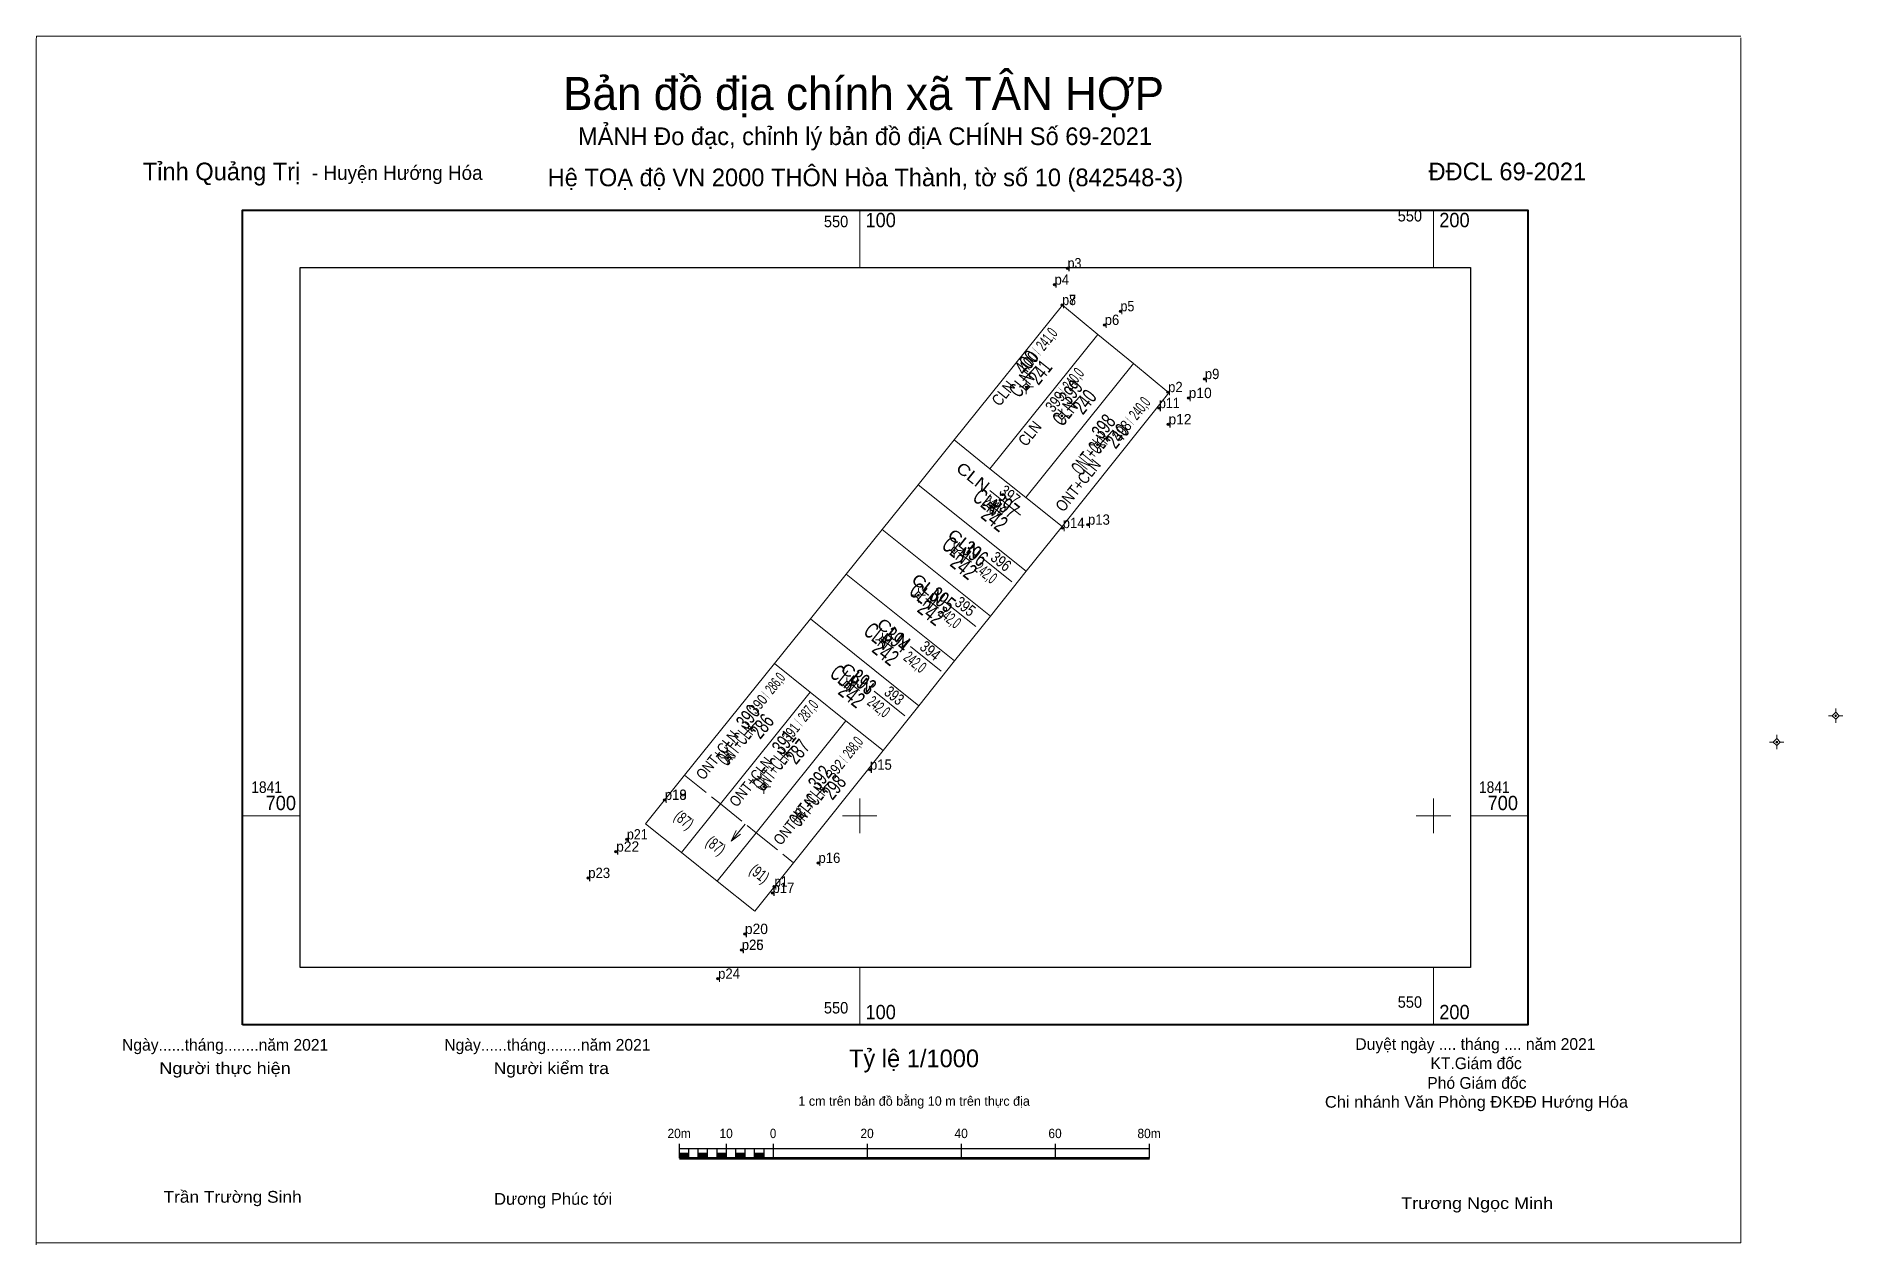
# Model space of a CAD drawing. Header units: metres. Extents: x 549956 to 550271, y 1841625 to 1841836.
import ezdxf
from ezdxf.enums import TextEntityAlignment as Align

# ---------------------------------------------------------------- set-up
doc = ezdxf.new("R2010")
doc.units = ezdxf.units.M
doc.header["$LTSCALE"] = 0.8
doc.header["$PDMODE"] = 32
doc.header["$PDSIZE"] = 0.4
doc.linetypes.add('LONG_DASHED', pattern=[7.5, 6, -1.5])
for name, color, linetype, lineweight in [('1', 7, 'Continuous', 25), ('10', 7, 'Continuous', 13), ('11', 7, 'Continuous', 13), ('13', 7, 'Continuous', 13), ('17', 7, 'Continuous', 13), ('29', 7, 'Continuous', 13), ('50', 7, 'LONG_DASHED', 13), ('63', 7, 'Continuous', 13)]:
    doc.layers.add(name, color=color, linetype=linetype, lineweight=lineweight)
for name, color, linetype in [('12', 7, 'Continuous'), ('18', 7, 'Continuous'), ('2', 7, 'Continuous'), ('7', 7, 'Continuous')]:
    doc.layers.add(name, color=color, linetype=linetype)

msp = doc.modelspace()

# ---------------------------------------------------------------- hatches: boundary and pattern name
at = {"layer": '1'}
for points in [[(550068.58, 1841640.36), (550070.22, 1841640.36), (550070.22, 1841641.18), (550068.58, 1841641.18)], [(550071.86, 1841640.36), (550073.5, 1841640.36), (550073.5, 1841641.18), (550071.86, 1841641.18)], [(550075.14, 1841640.36), (550076.77, 1841640.36), (550076.77, 1841641.18), (550075.14, 1841641.18)], [(550078.41, 1841640.36), (550080.05, 1841640.36), (550080.05, 1841641.18), (550078.41, 1841641.18)], [(550081.69, 1841640.36), (550083.33, 1841640.36), (550083.33, 1841641.18), (550081.69, 1841641.18)]]:
    msp.add_hatch(color=256, dxfattribs=at).paths.add_polyline_path(points)
at = {"layer": '11'}
for points in [[(550129.1597, 1841774.76, 1), (550128.8597, 1841774.76, 1)], [(550135.3798, 1841769.72, 1), (550135.0798, 1841769.72, 1)], [(550141.5897, 1841764.65, 1), (550141.2897, 1841764.65, 1)], [(550122.8898, 1841754.08, 1), (550122.5898, 1841754.08, 1)], [(550116.6398, 1841746.27, 1), (550116.3398, 1841746.27, 1)], [(550110.3798, 1841738.46, 1), (550110.0798, 1841738.46, 1)], [(550104.1298, 1841730.66, 1), (550103.8298, 1841730.66, 1)], [(550097.8798, 1841722.86, 1), (550097.5798, 1841722.86, 1)], [(550270.2374, 1841717.4538, 1), (550269.9374, 1841717.4538, 1)], [(550259.9654, 1841712.8662, 1), (550259.6654, 1841712.8662, 1)], [(550077.1798, 1841710.1, 1), (550076.8797, 1841710.1, 1)], [(550083.4198, 1841705.09, 1), (550083.1197, 1841705.09, 1)], [(550089.7698, 1841699.96, 1), (550089.4698, 1841699.96, 1)]]:
    msp.add_hatch(color=256, dxfattribs=at).paths.add_polyline_path(points)

# ---------------------------------------------------------------- linework, layer by layer
at = {"layer": '1', "lineweight": 13}
msp.add_line((549956.56, 1841835.92), (550253.56, 1841835.92), dxfattribs=at)
at = {"layer": '1'}
for p, q in [((550068.58, 1841640.36), (550068.58, 1841642.82)), ((550068.58, 1841642), (550150.48, 1841642)), ((550070.22, 1841640.36), (550070.22, 1841642)), ((550071.86, 1841640.36), (550071.86, 1841642)), ((550073.5, 1841640.36), (550073.5, 1841642)), ((550075.14, 1841640.36), (550075.14, 1841642)), ((550076.77, 1841640.36), (550076.77, 1841642.82)), ((550078.41, 1841640.36), (550078.41, 1841642)), ((550080.05, 1841640.36), (550080.05, 1841642)), ((550081.69, 1841640.36), (550081.69, 1841642)), ((550083.33, 1841640.36), (550083.33, 1841642)), ((550084.96, 1841640.36), (550084.96, 1841642.82)), ((550101.34, 1841640.36), (550101.34, 1841642.82)), ((550117.72, 1841640.36), (550117.72, 1841642.82)), ((550134.1, 1841640.36), (550134.1, 1841642.82)), ((550150.48, 1841640.36), (550150.48, 1841642.82))]:
    msp.add_line(p, q, dxfattribs=at)
at = {"layer": '1', "lineweight": 53}
msp.add_line((550068.58, 1841640.36), (550150.48, 1841640.36), dxfattribs=at)
at = {"layer": '1', "lineweight": 13}
for points in [[(549956.47, 1841625.22), (549956.47, 1841835.22), (549956.56, 1841835.92)], [(550253.56, 1841835.6), (550253.56, 1841625.6), (549956.56, 1841625.6)]]:
    msp.add_lwpolyline(points, dxfattribs=at)
at = {"layer": '1'}
msp.add_lwpolyline([(550002.46, 1841673.55), (550002.46, 1841795.61), (550206.42, 1841795.61), (550206.42, 1841673.55)], close=True, dxfattribs=at)
msp.add_lwpolyline([(550002.46, 1841673.55), (550002.46, 1841795.61), (550206.42, 1841795.61), (550206.42, 1841673.55)], close=True, dxfattribs=at)
at = {"layer": '1', "lineweight": 13}
for points in [[(550068.58, 1841640.36), (550070.22, 1841640.36), (550070.22, 1841641.18), (550068.58, 1841641.18)], [(550071.86, 1841640.36), (550073.5, 1841640.36), (550073.5, 1841641.18), (550071.86, 1841641.18)], [(550075.14, 1841640.36), (550076.77, 1841640.36), (550076.77, 1841641.18), (550075.14, 1841641.18)], [(550078.41, 1841640.36), (550080.05, 1841640.36), (550080.05, 1841641.18), (550078.41, 1841641.18)], [(550081.69, 1841640.36), (550083.33, 1841640.36), (550083.33, 1841641.18), (550081.69, 1841641.18)]]:
    msp.add_lwpolyline(points, close=True, dxfattribs=at)
at = {"layer": '10'}
for p, q in [((550122.7, 1841760.51), (550141.51, 1841783.93)), ((550128.94, 1841755.51), (550147.69, 1841778.85)), ((550116.46, 1841765.52), (550122.7, 1841760.51)), ((550122.7, 1841760.51), (550128.94, 1841755.51)), ((550110.19, 1841757.73), (550129.02, 1841742.63)), ((550128.94, 1841755.51), (550135.26, 1841750.45)), ((550103.93, 1841749.93), (550122.78, 1841734.81)), ((550097.66, 1841742.14), (550116.54, 1841727)), ((550091.4, 1841734.34), (550110.3, 1841719.18)), ((550085.13, 1841726.55), (550091.37, 1841721.55)), ((550091.37, 1841721.55), (550097.61, 1841716.54)), ((550097.61, 1841716.54), (550104.06, 1841711.37))]:
    msp.add_line(p, q, dxfattribs=at)
msp.add_lwpolyline([(550153.87, 1841773.76), (550135.26, 1841750.45), (550129.02, 1841742.63), (550122.78, 1841734.81), (550116.54, 1841727), (550110.3, 1841719.18), (550104.06, 1841711.37), (550088.47, 1841691.83), (550081.72, 1841683.38), (550075.17, 1841688.63), (550068.93, 1841693.64), (550062.69, 1841698.64), (550069.47, 1841707.07), (550085.13, 1841726.55), (550091.4, 1841734.34), (550097.66, 1841742.14), (550103.93, 1841749.93), (550110.19, 1841757.73), (550116.46, 1841765.52), (550135.33, 1841789.01), (550141.51, 1841783.93), (550147.69, 1841778.85)], close=True, dxfattribs=at)
for points in [[(550068.93, 1841693.64), (550075.71, 1841702.07), (550091.37, 1841721.55)], [(550075.17, 1841688.63), (550081.95, 1841697.06), (550097.61, 1841716.54)]]:
    msp.add_lwpolyline(points, dxfattribs=at)
at = {"layer": '11'}
for p, q in [((550129.01, 1841776.01), (550129.01, 1841775.39)), ((550128.39, 1841774.76), (550127.76, 1841774.76)), ((550129.01, 1841774.13), (550129.01, 1841773.51)), ((550130.26, 1841774.76), (550129.63, 1841774.76)), ((550134.61, 1841769.72), (550133.98, 1841769.72)), ((550135.23, 1841770.97), (550135.23, 1841770.35)), ((550136.48, 1841769.72), (550135.85, 1841769.72)), ((550135.23, 1841769.09), (550135.23, 1841768.47)), ((550140.81, 1841764.65), (550140.19, 1841764.65)), ((550141.44, 1841765.9), (550141.44, 1841765.27)), ((550141.44, 1841764.03), (550141.44, 1841763.4)), ((550142.69, 1841764.65), (550142.06, 1841764.65)), ((550122.11, 1841754.08), (550121.49, 1841754.08)), ((550122.74, 1841755.33), (550122.74, 1841754.71)), ((550122.74, 1841753.45), (550122.74, 1841752.83)), ((550123.99, 1841754.08), (550123.37, 1841754.08)), ((550116.49, 1841747.52), (550116.49, 1841746.89)), ((550115.87, 1841746.27), (550115.24, 1841746.27)), ((550116.49, 1841745.65), (550116.49, 1841745.02)), ((550117.74, 1841746.27), (550117.11, 1841746.27)), ((550109.61, 1841738.46), (550108.98, 1841738.46)), ((550110.23, 1841739.71), (550110.23, 1841739.09)), ((550110.23, 1841737.83), (550110.23, 1841737.21)), ((550111.48, 1841738.46), (550110.85, 1841738.46)), ((550103.98, 1841731.91), (550103.98, 1841731.29)), ((550103.35, 1841730.66), (550102.73, 1841730.66)), ((550103.98, 1841730.03), (550103.98, 1841729.41)), ((550105.23, 1841730.66), (550104.61, 1841730.66)), ((550097.11, 1841722.86), (550096.48, 1841722.86)), ((550097.73, 1841724.11), (550097.73, 1841723.49)), ((550097.73, 1841722.23), (550097.73, 1841721.61)), ((550098.98, 1841722.86), (550098.35, 1841722.86)), ((550269.46, 1841717.45), (550268.84, 1841717.45)), ((550270.09, 1841718.7), (550270.09, 1841718.08)), ((550270.09, 1841716.83), (550270.09, 1841716.2)), ((550271.34, 1841717.45), (550270.71, 1841717.45)), ((550259.19, 1841712.87), (550258.57, 1841712.87)), ((550259.82, 1841714.12), (550259.82, 1841713.49)), ((550261.07, 1841712.87), (550260.44, 1841712.87)), ((550076.41, 1841710.1), (550075.78, 1841710.1)), ((550077.03, 1841711.35), (550077.03, 1841710.73)), ((550077.03, 1841709.47), (550077.03, 1841708.85)), ((550078.28, 1841710.1), (550077.65, 1841710.1)), ((550259.82, 1841712.24), (550259.82, 1841711.62)), ((550083.27, 1841706.34), (550083.27, 1841705.71)), ((550082.65, 1841705.09), (550082.02, 1841705.09)), ((550083.27, 1841704.47), (550083.27, 1841703.84)), ((550084.52, 1841705.09), (550083.89, 1841705.09)), ((550088.99, 1841699.96), (550088.37, 1841699.96)), ((550089.62, 1841701.21), (550089.62, 1841700.59)), ((550090.87, 1841699.96), (550090.25, 1841699.96)), ((550089.62, 1841699.33), (550089.62, 1841698.71))]:
    msp.add_line(p, q, dxfattribs=at)
for points in [[(550129.01, 1841775.39), (550128.39, 1841774.76), (550129.01, 1841774.13), (550129.63, 1841774.76)], [(550135.23, 1841770.35), (550134.61, 1841769.72), (550135.23, 1841769.09), (550135.85, 1841769.72)], [(550141.44, 1841765.27), (550140.81, 1841764.65), (550141.44, 1841764.03), (550142.06, 1841764.65)], [(550122.74, 1841754.71), (550122.11, 1841754.08), (550122.74, 1841753.45), (550123.37, 1841754.08)], [(550116.49, 1841746.89), (550115.87, 1841746.27), (550116.49, 1841745.65), (550117.11, 1841746.27)], [(550110.23, 1841739.09), (550109.61, 1841738.46), (550110.23, 1841737.83), (550110.85, 1841738.46)], [(550103.98, 1841731.29), (550103.35, 1841730.66), (550103.98, 1841730.03), (550104.61, 1841730.66)], [(550097.73, 1841723.49), (550097.11, 1841722.86), (550097.73, 1841722.23), (550098.35, 1841722.86)], [(550270.09, 1841718.08), (550269.46, 1841717.45), (550270.09, 1841716.83), (550270.71, 1841717.45)], [(550259.82, 1841713.49), (550259.19, 1841712.87), (550259.82, 1841712.24), (550260.44, 1841712.87)], [(550077.03, 1841710.73), (550076.41, 1841710.1), (550077.03, 1841709.47), (550077.65, 1841710.1)], [(550083.27, 1841705.71), (550082.65, 1841705.09), (550083.27, 1841704.47), (550083.89, 1841705.09)], [(550089.62, 1841700.59), (550088.99, 1841699.96), (550089.62, 1841699.33), (550090.25, 1841699.96)]]:
    msp.add_lwpolyline(points, close=True, dxfattribs=at)
for centre in [(550129.0097, 1841774.76), (550135.2298, 1841769.72), (550141.4397, 1841764.65), (550122.7398, 1841754.08), (550116.4898, 1841746.27), (550110.2298, 1841738.46), (550103.9798, 1841730.66), (550097.7298, 1841722.86), (550270.0874, 1841717.4538), (550259.8154, 1841712.8662), (550077.0297, 1841710.1), (550083.2697, 1841705.09), (550089.6198, 1841699.96)]:
    msp.add_circle(centre, 0.15, dxfattribs=at)
at = {"layer": '13'}
msp.add_line((550077.59, 1841695.58), (550080.05, 1841698.58), dxfattribs=at)
msp.add_lwpolyline([(550079.24, 1841696.81), (550077.59, 1841695.58), (550078.47, 1841697.45)], dxfattribs=at)
at = {"layer": '17'}
for p, q in [((550130.61, 1841778.28), (550128.41, 1841775.88)), ((550138.35, 1841773.1), (550136.15, 1841770.7)), ((550144.06, 1841767.14), (550141.86, 1841764.74)), ((550122.61, 1841754.27), (550124.85, 1841752.56)), ((550117.22, 1841745.92), (550119.46, 1841744.21)), ((550111.51, 1841737.91), (550113.75, 1841736.2)), ((550103.62, 1841730.92), (550105.86, 1841729.21)), ((550097.71, 1841723.56), (550099.95, 1841721.85)), ((550082.1, 1841716.55), (550079.91, 1841714.15)), ((550088.35, 1841712.13), (550086.15, 1841709.72)), ((550094.68, 1841705.93), (550092.49, 1841703.52))]:
    msp.add_line(p, q, dxfattribs=at)
at = {"layer": '29'}
for p, q in [((550122.65, 1841756.71), (550128, 1841752.42)), ((550121.18, 1841745.08), (550126.53, 1841740.79)), ((550114.89, 1841737.28), (550120.24, 1841732.99)), ((550108.84, 1841729.53), (550114.19, 1841725.23)), ((550102.51, 1841721.75), (550107.86, 1841717.45))]:
    msp.add_line(p, q, dxfattribs=at)
at = {"layer": '50'}
for p, q in [((550069.47, 1841707.07), (550075.71, 1841702.07)), ((550075.71, 1841702.07), (550081.95, 1841697.06)), ((550081.95, 1841697.06), (550088.47, 1841691.83))]:
    msp.add_line(p, q, dxfattribs=at)
at = {"layer": '63'}
for p, q in [((550100, 1841795.61), (550100, 1841805.61)), ((550200, 1841795.61), (550200, 1841805.61)), ((550100, 1841697), (550100, 1841703)), ((550200, 1841697), (550200, 1841703)), ((549992.46, 1841700), (550002.46, 1841700)), ((550097, 1841700), (550103, 1841700)), ((550197, 1841700), (550203, 1841700)), ((550206.42, 1841700), (550216.42, 1841700)), ((550100, 1841663.55), (550100, 1841673.55)), ((550200, 1841663.55), (550200, 1841673.55))]:
    msp.add_line(p, q, dxfattribs=at)
at = {"layer": '63', "lineweight": 40}
msp.add_lwpolyline([(549992.46, 1841663.55), (549992.46, 1841805.61), (550216.42, 1841805.61), (550216.42, 1841663.55)], close=True, dxfattribs=at)
at = {"layer": '63', "lineweight": 25}
msp.add_lwpolyline([(550002.46, 1841673.55), (550002.46, 1841795.61), (550206.42, 1841795.61), (550206.42, 1841673.55)], close=True, dxfattribs=at)
at = {"layer": '7'}
for p in [(550136.23, 1841795.44), (550133.95, 1841792.59), (550135.29, 1841789.04), (550135.29, 1841789.03), (550145.45, 1841787.95), (550142.69, 1841785.57), (550160.14, 1841776.14), (550153.74, 1841773.86), (550157.33, 1841772.83), (550152.15, 1841771.07), (550153.81, 1841768.25), (550135.37, 1841750.15), (550139.78, 1841750.75), (550101.78, 1841708.04), (550066.03, 1841702.79), (550066.03, 1841702.78), (550057.55, 1841693.76), (550059.43, 1841695.89), (550092.81, 1841691.79), (550052.69, 1841689.16), (550085.14, 1841687.67), (550084.8, 1841686.56), (550079.99, 1841679.4), (550079.43, 1841676.61), (550079.45, 1841676.63), (550075.32, 1841671.6)]:
    msp.add_point(p, dxfattribs=at)

# ---------------------------------------------------------------- texts
at = {"layer": '1'}
for s, height, p in [('Bản đồ địa chính xã TÂN HỢP', 5.74, (550100.67, 1841823.05)), ('MẢNH Đo đạc, chỉnh lý bản đồ địA CHÍNH Số 69-2021', 3.08, (550100.92, 1841816.93)), ('Hệ TOẠ độ VN 2000 THÔN Hòa Thành, tờ số 10 (842548-3)', 3.08, (550100.995, 1841809.75)), ('Ngày......tháng........năm 2021', 2.04, (549989.41, 1841659.07)), ('Ngày......tháng........năm 2021', 2.04, (550045.57, 1841659.07)), ('Tỷ lệ 1/1000', 3.08, (550109.465, 1841656.19)), ('Duyệt ngày .... tháng .... năm 2021', 2.04, (550207.305, 1841659.21)), ('KT.Giám đốc', 2.04, (550207.425, 1841655.85)), ('Phó Giám đốc', 2.04, (550207.555, 1841652.43)), ('1 cm trên bản đồ bằng 10 m trên thực địa', 1.64, (550109.48, 1841649.47))]:
    msp.add_text(s, height=height, dxfattribs=at).set_placement(p, align=Align.CENTER)
for s, height, p in [('Tỉnh Quảng Trị ', 3.078, (549975.06, 1841810.79)), ('- Huyện Hướng Hóa', 2.456, (550004.54, 1841810.87))]:
    msp.add_text(s, height=height, dxfattribs=at).set_placement(p)
msp.add_text('ĐĐCL 69-2021', height=3.08, dxfattribs=at).set_placement((550226.6, 1841810.79), align=Align.RIGHT)
for s, height, width, p in [('Người thực hiện', 2.047, 1.15, (549989.39, 1841654.99)), ('Người kiểm tra', 2.047, 1.1, (550046.26, 1841654.99)), ('Chi nhánh Văn Phòng ĐKĐĐ Hướng Hóa', 2.04, 1.05, (550207.495, 1841649.13)), ('20m', 1.638, 0.95, (550068.525, 1841643.83)), ('10', 1.638, 0.95, (550076.72, 1841643.83)), ('0', 1.638, 0.9, (550084.905, 1841643.83)), ('20', 1.638, 0.95, (550101.28, 1841643.83)), ('40', 1.638, 0.95, (550117.68, 1841643.83)), ('60', 1.638, 0.95, (550134.04, 1841643.83)), ('80m', 1.638, 0.95, (550150.425, 1841643.83)), ('Trần Trường Sinh', 2.047, 1.1, (549990.71, 1841632.57)), ('Dương Phúc tới', 2.05, 1.05, (550046.57, 1841632.21)), ('Trương Ngọc Minh', 2.04, 1.15, (550207.6, 1841631.47))]:
    msp.add_text(s, height=height, dxfattribs=dict(at, width=width)).set_placement(p, align=Align.CENTER)
at = {"layer": '12'}
for s, width, p in [('p4', 0.95, (550133.95, 1841792.59)), ('p3', 0.9, (550136.23, 1841795.44)), ('p8', 0.9, (550135.29, 1841789.03)), ('p7', 0.9, (550135.29, 1841789.04)), ('p5', 0.9, (550145.45, 1841787.95)), ('p6', 0.95, (550142.69, 1841785.57)), ('p2', 0.95, (550153.74, 1841773.86)), ('p9', 0.95, (550160.14, 1841776.14)), ('p11', 0.9, (550152.15, 1841771.07)), ('p14', 0.95, (550135.37, 1841750.16)), ('p13', 0.95, (550139.78, 1841750.75)), ('p15', 0.95, (550101.78, 1841708.04)), ('p18', 0.95, (550066.03, 1841702.79)), ('p19', 0.95, (550066.03, 1841702.78)), ('p21', 0.9, (550059.43, 1841695.89)), ('p16', 0.95, (550092.81, 1841691.79)), ('p23', 0.95, (550052.69, 1841689.16)), ('p17', 0.95, (550084.8, 1841686.56)), ('p1', 0.85, (550085.14, 1841687.66)), ('p26', 0.95, (550079.43, 1841676.61)), ('p25', 0.95, (550079.45, 1841676.64)), ('p24', 0.95, (550075.32, 1841671.6))]:
    msp.add_text(s, height=1.8, dxfattribs=dict(at, width=width)).set_placement(p)
for s, p in [('p10', (550157.33, 1841772.83)), ('p12', (550153.81, 1841768.24)), ('p22', (550057.55, 1841693.76)), ('p20', (550079.99, 1841679.4))]:
    msp.add_text(s, height=1.8, dxfattribs=at).set_placement(p)
at = {"layer": '18', "width": 0.7}
for s, rotation, p in [('(87)', 321.13, (550068.7774, 1841698.5481)), ('(87)', 322.731, (550074.3345, 1841694.0598)), ('(91)', 322.29, (550081.9383, 1841689.1607))]:
    msp.add_text(s, height=2, rotation=rotation, dxfattribs=at).set_placement(p, align=Align.CENTER)
at = {"layer": '2'}
for s, height, rotation, width, p in [('400', 2.618, 51.204, 0.7, (550131.3303, 1841779.8097)), ('241', 2.618, 51.204, 0.7, (550133.7299, 1841778.1297)), ('CLN', 2.618, 51.204, 0.65, (550130.6442, 1841776.2597)), ('399', 2.618, 51.204, 0.7, (550139.0723, 1841774.6397)), ('CLN', 2.618, 51.204, 0.65, (550138.1942, 1841771.2597)), ('240', 2.618, 51.204, 0.7, (550141.4703, 1841772.9697)), ('398', 2.618, 51.204, 0.7, (550144.7681, 1841768.6597)), ('ONT+CLN', 2.618, 51.204, 0.5, (550143.8269, 1841765.5597)), ('240', 2.618, 51.204, 0.7, (550147.1803, 1841767.0097)), ('CLN', 2.8, 321.27, 0.65, (550123.2682, 1841752.0856)), ('242', 2.8, 321.27, 0.7, (550124.3482, 1841749.3206)), ('397', 2.8, 321.27, 0.7, (550126.3382, 1841751.6228)), ('CLN', 2.8, 321.27, 0.65, (550117.8782, 1841743.7436)), ('396', 2.8, 321.27, 0.7, (550120.9582, 1841743.2767)), ('242', 2.8, 321.27, 0.7, (550118.9682, 1841740.9706)), ('CLN', 2.8, 321.27, 0.65, (550112.1782, 1841735.7256)), ('242', 2.8, 321.27, 0.7, (550113.2582, 1841732.9606)), ('395', 2.8, 321.27, 0.7, (550115.2582, 1841735.2428)), ('CLN', 2.8, 321.27, 0.65, (550104.2682, 1841728.7436)), ('394', 2.8, 321.27, 0.7, (550107.3482, 1841728.2607)), ('242', 2.8, 321.27, 0.7, (550105.3582, 1841725.9706)), ('CLN', 2.8, 321.27, 0.65, (550098.3782, 1841721.3756)), ('393', 2.8, 321.27, 0.7, (550101.4582, 1841720.9008)), ('242', 2.8, 321.27, 0.7, (550099.4582, 1841718.6106)), ('390', 2.62, 51.204, 0.7, (550082.8212, 1841718.0584)), ('ONT+CLN', 2.618, 51.204, 0.5, (550082.0469, 1841714.8997)), ('286', 2.618, 51.204, 0.7, (550085.2403, 1841716.4197)), ('391', 2.62, 51.204, 0.7, (550089.0789, 1841713.6484)), ('287', 2.618, 51.204, 0.7, (550091.4862, 1841711.9897)), ('ONT+CLN', 2.618, 51.204, 0.5, (550088.2969, 1841710.4697)), ('392', 2.62, 51.204, 0.7, (550095.3832, 1841707.4284)), ('298', 2.618, 51.204, 0.7, (550097.8162, 1841705.7897)), ('ONT+CLN', 2.618, 51.204, 0.5, (550094.6269, 1841704.2797))]:
    msp.add_text(s, height=height, rotation=rotation, dxfattribs=dict(at, width=width)).set_placement(p, align=Align.RIGHT)
at = {"layer": '29', "width": 0.6}
for s, height, rotation, p in [('241,0', 2, 51.382, (550132.11, 1841780.93)), ('240,0', 2, 51.382, (550136.73, 1841773.94)), ('240,0', 2, 51.382, (550148.31, 1841768.86)), ('286,0', 1.874, 51.204, (550084.8, 1841721.08)), ('287,0', 1.899, 51.204, (550090.54, 1841716.26)), ('298,0', 1.891, 51.415, (550098.36, 1841709.88))]:
    msp.add_text(s, height=height, rotation=rotation, dxfattribs=at).set_placement(p)
at = {"layer": '29'}
for s, height, rotation, width, p in [('400', 2, 51.382, 0.8, (550131.328, 1841779.9418)), ('CLN ', 2, 51.382, 0.85, (550127.6184, 1841775.2918)), ('399', 2, 51.382, 0.8, (550135.966, 1841772.9818)), ('CLN ', 2, 51.382, 0.85, (550132.2384, 1841768.2918)), ('398', 2, 51.382, 0.8, (550147.5461, 1841767.9118)), ('CLN', 2, 321.295, 1.2, (550121.6194, 1841756.2602)), ('ONT+CLN ', 2, 51.382, 0.85, (550142.5608, 1841761.6618)), ('CLN', 2, 321.27, 1.2, (550120.1487, 1841744.6271)), ('CLN', 2, 321.27, 1.2, (550113.8587, 1841736.8271)), ('CLN', 2, 321.27, 1.2, (550107.8087, 1841729.0771)), ('CLN', 2, 321.24, 1.2, (550101.4979, 1841721.2855)), ('390', 1.874, 51.204, 0.8, (550084.0712, 1841720.1659)), ('391', 1.899, 51.204, 0.75, (550089.7058, 1841715.2203)), ('ONT+CLN ', 1.874, 51.204, 0.85, (550079.4109, 1841714.3759)), ('ONT+CLN ', 1.899, 51.204, 0.85, (550085.3128, 1841709.7503)), ('392', 1.891, 51.415, 0.8, (550097.5668, 1841708.8707)), ('ONT+CLN ', 1.891, 51.415, 0.85, (550092.9387, 1841703.0807))]:
    msp.add_text(s, height=height, rotation=rotation, dxfattribs=dict(at, width=width)).set_placement(p, align=Align.RIGHT)
for s, height, rotation, width, p in [('/', 2, 51.382, 0.2, (550131.6158, 1841780.2974)), ('/', 2, 51.382, 0.2, (550136.2358, 1841773.3074)), ('/', 2, 51.382, 0.2, (550147.8158, 1841768.2274)), ('397', 2, 321.295, 0.8, (550125.5447, 1841755.1505)), ('241,0', 2, 321.295, 0.6, (550122.8447, 1841753.2162)), ('242,0', 2, 321.27, 0.6, (550121.3744, 1841741.5953)), ('396', 2, 321.27, 0.8, (550124.0144, 1841743.5757)), ('395', 2, 321.27, 0.8, (550117.7794, 1841735.7318)), ('242,0', 2, 321.27, 0.6, (550115.0844, 1841733.7853)), ('242,0', 2, 321.27, 0.6, (550109.0344, 1841726.0353)), ('394', 2, 321.27, 0.8, (550111.6744, 1841728.0277)), ('393', 2, 321.24, 0.75, (550105.4089, 1841720.1889)), ('/', 1.874, 51.204, 0.2, (550084.3331, 1841720.4936)), ('242,0', 2, 321.24, 0.6, (550102.7039, 1841718.2542)), ('/', 1.899, 51.204, 0.2, (550090.0737, 1841715.6743)), ('/', 1.891, 51.415, 0.2, (550097.8933, 1841709.2843))]:
    msp.add_text(s, height=height, rotation=rotation, dxfattribs=dict(at, width=width)).set_placement(p, align=Align.CENTER)
at = {"layer": '63', "width": 0.95}
for p in [(550098, 1841802.61), (550198, 1841803.61), (550198, 1841666.55), (550098, 1841665.55)]:
    msp.add_text('550', height=2, dxfattribs=at).set_placement(p, align=Align.RIGHT)
at = {"layer": '63'}
for s, height, width, p in [('100', 2.5, 0.95, (550101, 1841802.61)), ('200', 2.5, 0.95, (550201, 1841802.61)), ('1841', 2, 0.9, (549993.96, 1841704)), ('1841', 2, 0.9, (549993.96, 1841704)), ('700', 2.5, 0.95, (549996.46, 1841701)), ('1841', 2, 0.9, (550207.92, 1841704)), ('1841', 2, 0.9, (550207.92, 1841704)), ('700', 2.5, 0.95, (550209.42, 1841701)), ('100', 2.5, 0.95, (550101, 1841664.55)), ('200', 2.5, 0.95, (550201, 1841664.55))]:
    msp.add_text(s, height=height, dxfattribs=dict(at, width=width)).set_placement(p)

doc.saveas('drawing.dxf')
